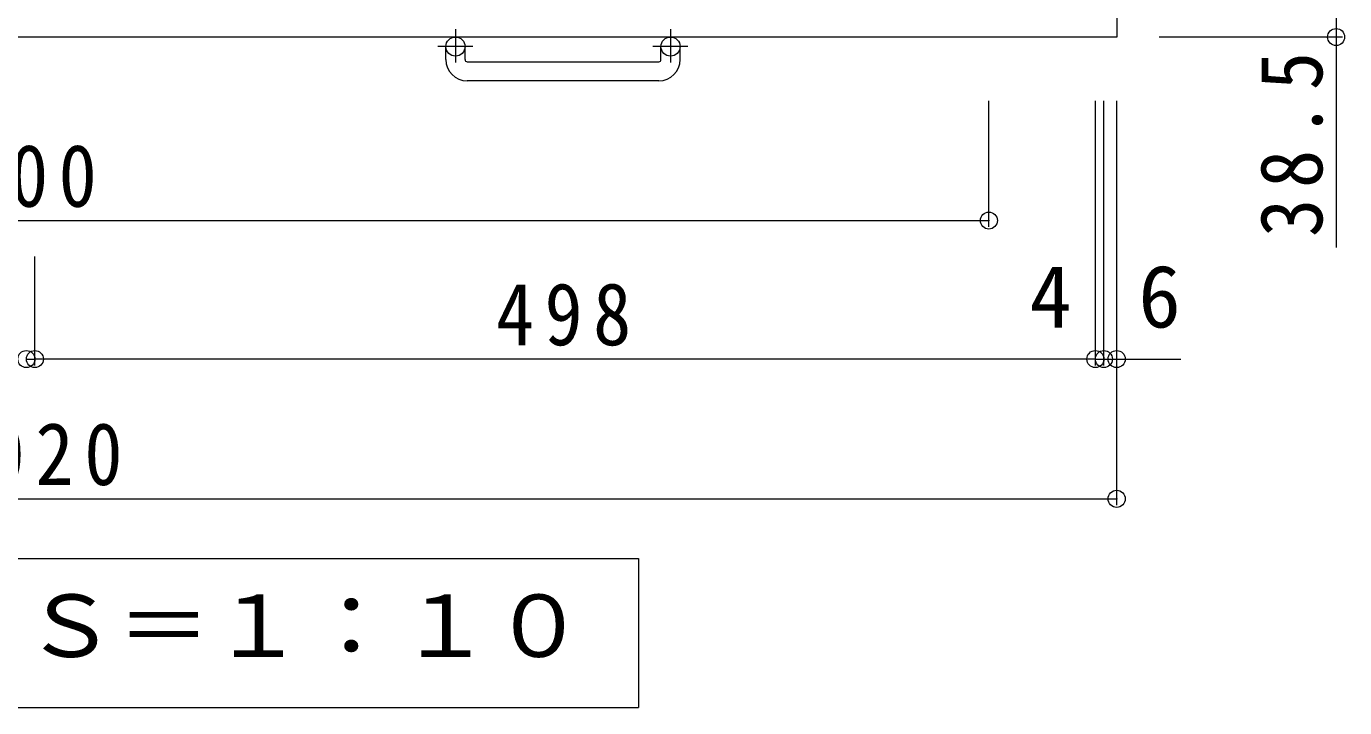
# Model space of a CAD drawing. Units: millimetres, scale not verified. Extents: x -1388 to 1811, y -1966 to 1441.
# Drawn here: x -617 to 2, y -92 to 228 of the extents above; entities that cross this region are included whole.
import ezdxf
from ezdxf.enums import TextEntityAlignment as Align

# ---------------------------------------------------------------- set-up
doc = ezdxf.new("R2010")
doc.units = ezdxf.units.MM
doc.header["$LTSCALE"] = 10
doc.header["$PDMODE"] = 32
doc.header["$PDSIZE"] = 8
doc.linetypes.add('CHAIN1', pattern=[8, 5, -1, 1, -1])
doc.linetypes.add('DASHED1', pattern=[1.8, 1.2, -0.6])
for name, color, linetype, lineweight in [('C-1', 2, 'DASHED1', 9), ('C-4', 7, 'Continuous', 9), ('C-5', 7, 'Continuous', 9)]:
    doc.layers.add(name, color=color, linetype=linetype, lineweight=lineweight)
doc.styles.add('ＭＳ ゴシック', font='')
doc.styles.get('ＭＳ ゴシック').set_extended_font_data('MS Gothic')

msp = doc.modelspace()

# ---------------------------------------------------------------- linework, layer by layer
at = {"layer": 'C-1', "linetype": 'Continuous'}
for p, q in [((-104.75, 1243.1), (-104.75, 223.1)), ((-104.75, 223.1), (-1124.74, 223.1)), ((-419.75, 212.5), (-419.75, 218.6)), ((-410.75, 212.5), (-410.75, 218.6)), ((-318.75, 212.5), (-318.75, 218.6)), ((-309.75, 212.5), (-309.75, 218.6)), ((-409.75, 211.5), (-319.74, 211.5)), ((-319.74, 202.5), (-409.75, 202.5))]:
    msp.add_line(p, q, dxfattribs=at)
at = {"layer": 'C-1', "linetype": 'CHAIN1'}
for p, q in [((-415.24, 226.71), (-415.24, 211.11)), ((-314.25, 226.71), (-314.25, 211.11)), ((-407.08, 218.6), (-423.49, 218.6)), ((-306.08, 218.6), (-322.49, 218.6))]:
    msp.add_line(p, q, dxfattribs=at)
at = {"layer": 'C-1', "linetype": 'Continuous'}
for centre in [(-415.24, 218.6), (-314.25, 218.6)]:
    msp.add_circle(centre, 4.5, dxfattribs=at)
for centre, radius, start, end in [((-409.75, 212.5), 10, 180, 270), ((-409.75, 212.5), 1, 180, 270), ((-319.74, 212.5), 10, 270, 0), ((-319.74, 212.5), 1, 270, 0)]:
    msp.add_arc(centre, radius, start, end, dxfattribs=at)
at = {"layer": 'C-4'}
for p, q in [((-1.7, 261.6), (-1.7, 223.1)), ((1.3, 223.1), (-84.75, 223.1)), ((-1.7, 223.1), (-1.7, 124.31)), ((-164.75, 133.91), (-164.75, 193.1)), ((-114.75, 68.89), (-114.75, 193.1)), ((-110.75, 68.89), (-110.75, 193.1)), ((-104.75, 3.24), (-104.75, 193.1)), ((-1064.74, 136.91), (-164.75, 136.91)), ((-612.74, 68.89), (-612.74, 120.05)), ((-616.75, 71.89), (-612.74, 71.89)), ((-114.75, 71.89), (-612.74, 71.89)), ((-114.75, 71.89), (-110.75, 71.89)), ((-110.75, 71.89), (-104.75, 71.89)), ((-104.75, 71.89), (-74.59, 71.89)), ((-1124.74, 6.24), (-104.75, 6.24))]:
    msp.add_line(p, q, dxfattribs=at)
for p in [(-1.7, 223.1), (-164.75, 136.91), (-616.75, 71.89), (-612.74, 71.89), (-114.75, 71.89), (-110.75, 71.89), (-104.75, 71.89), (-104.75, 6.24)]:
    msp.add_point(p, dxfattribs=at)
at = {"layer": 'C-5'}
for p, q in [((-900.24, -21.81), (-329.24, -21.81)), ((-329.24, -21.81), (-329.24, -91.81)), ((-900.24, -91.81), (-329.24, -91.81))]:
    msp.add_line(p, q, dxfattribs=at)

# ---------------------------------------------------------------- texts
at = {"layer": 'C-4', "color": 2, "style": 'ＭＳ ゴシック'}
for s, p in [('4', (-145.76, 77.89)), ('6', (-94.59, 77.89))]:
    msp.add_text(s, height=29.33, dxfattribs=at).set_placement(p, align=Align.BOTTOM_LEFT)
at = {"layer": 'C-4', "color": 2, "insert": (-7.7, 129.19), "char_height": 29.33, "attachment_point": 7, "rotation": 90, "style": 'ＭＳ ゴシック'}
msp.add_mtext('\\T1.28;\\W0.9;38.5', dxfattribs=at)
at = {"layer": 'C-4', "color": 2, "char_height": 29.33, "attachment_point": 7, "style": 'ＭＳ ゴシック'}
for s, insert in [('\\T1.27;\\W0.9;900', (-647.24, 142.91)), ('\\T1.27;\\W0.9;498', (-396.25, 77.89)), ('\\T1.28;\\W0.9;1020', (-658.49, 12.24))]:
    msp.add_mtext(s, dxfattribs=dict(at, insert=insert))
at = {"layer": 'C-5', "color": 2, "style": 'ＭＳ ゴシック', "width": 1.1}
msp.add_text('平面詳細図\u3000Ｓ＝１：１０', height=29.33, dxfattribs=at).set_placement((-882.24, -76.81), align=Align.BOTTOM_LEFT)

doc.saveas('drawing.dxf')
